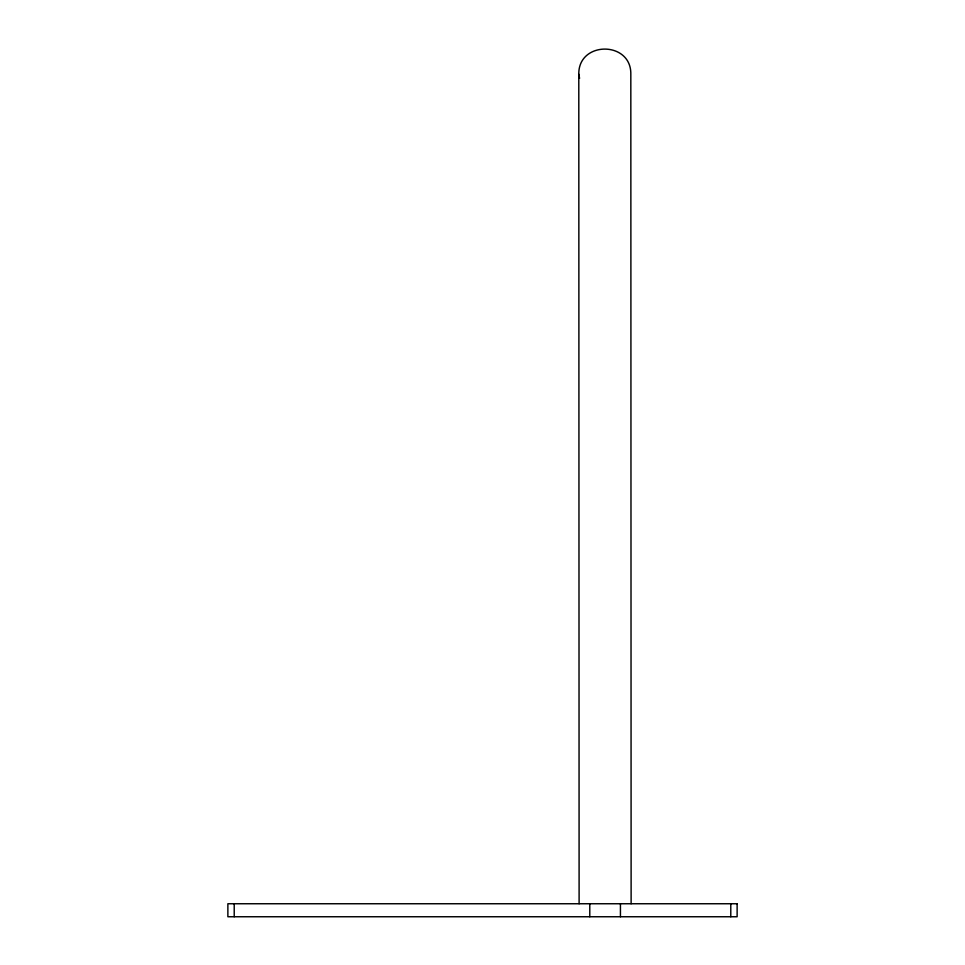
<?xml version="1.0" encoding="UTF-8"?>
<svg xmlns="http://www.w3.org/2000/svg" width="965" height="965" viewBox="0 0 965 965"><rect width="100%" height="100%" fill="white"/><g stroke="black" fill="none" stroke-linecap="round" stroke-linejoin="round"><path stroke-width="1.45" d="M579.109 903.747L578.795 74.257C578.18 40.711 631.448 40.711 630.821 74.257L631.122 903.747M578.795 74.257L579.579 78.358M730.782 903.747L730.782 916.75M620.435 903.747L620.435 916.75M589.784 903.747L589.784 916.75M234.218 903.747L234.218 916.75M737.127 903.747L227.873 903.747L227.873 916.75L737.127 916.75L737.127 903.747"/></g></svg>
